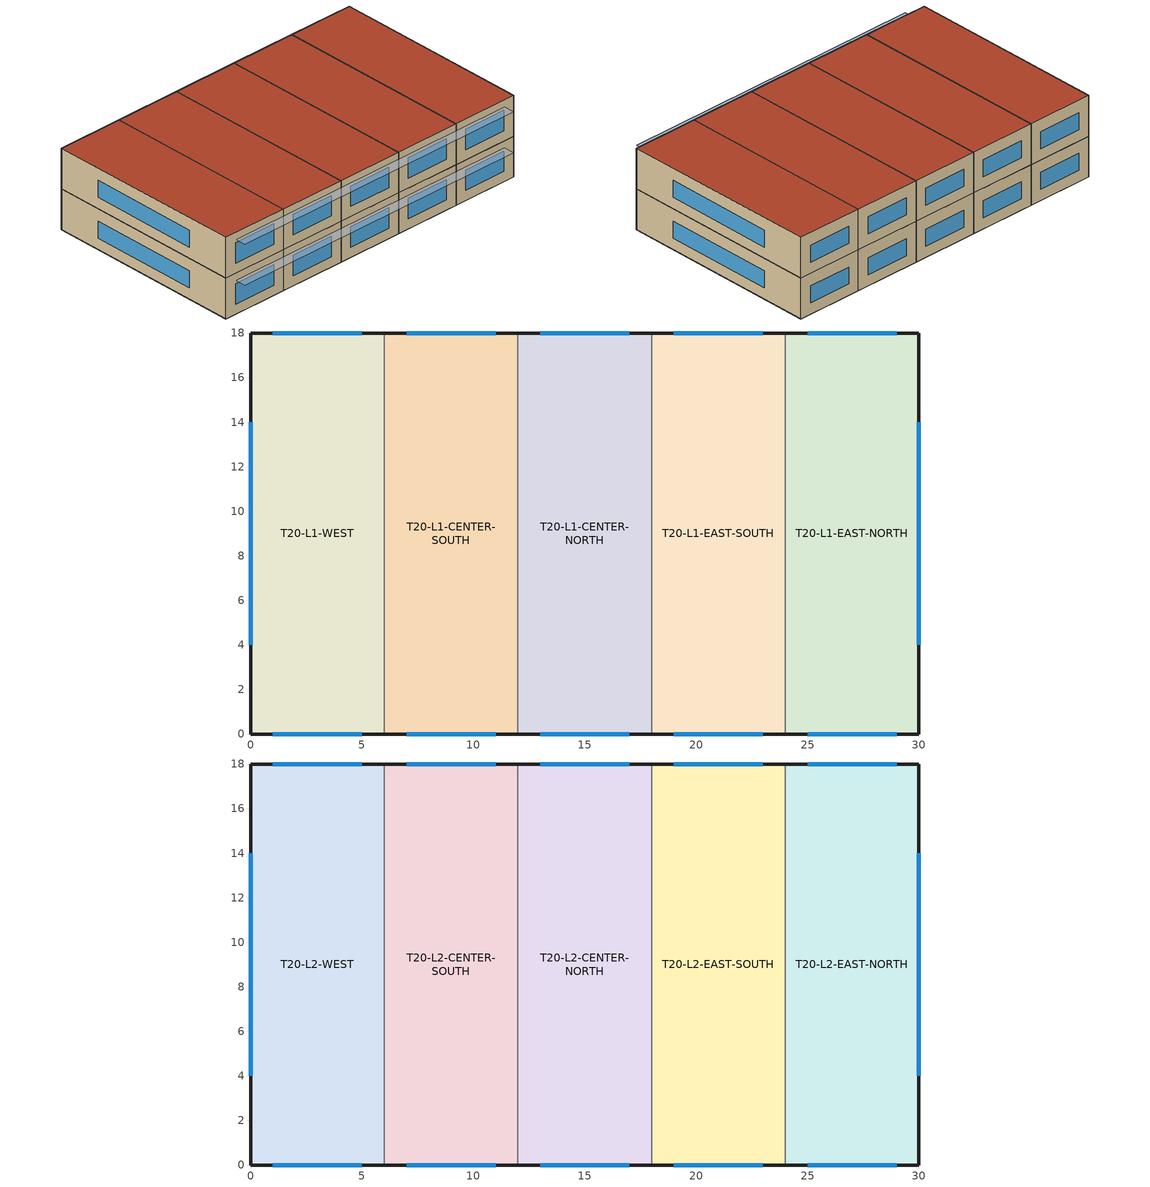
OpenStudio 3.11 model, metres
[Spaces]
T20-L1-WEST
 floor ground (TASK20 Campus Slab Construction): 0,0 6,0 6,18 0,18 z0
 wall outside (TASK20 Campus Wall Construction): 6,0 0,0 0,18 6,18 z0:3.6
 wall to T20-L1-CENTER-SOUTH (TASK20 Campus Wall Construction): 6,18 6,0 z0:3.6
 window (TASK20 Campus Glazing Construction): 1,0 5,0 z0.9:2.7; 5,18 1,18 / 0,14 0,4 z1:2.5
T20-L1-CENTER-SOUTH
 floor ground (TASK20 Campus Slab Construction): 6,0 12,0 12,18 6,18 z0
 wall outside (TASK20 Campus Wall Construction): 12,0 6,0 / 6,18 12,18 z0:3.6
 wall to T20-L1-CENTER-NORTH (TASK20 Campus Wall Construction): 12,18 12,0 z0:3.6
 window (TASK20 Campus Glazing Construction): 7,0 11,0 z0.9:2.7; 11,18 7,18 z1:2.5
T20-L1-CENTER-NORTH
 floor ground (TASK20 Campus Slab Construction): 12,0 18,0 18,18 12,18 z0
 wall outside (TASK20 Campus Wall Construction): 18,0 12,0 / 12,18 18,18 z0:3.6
 wall to T20-L1-EAST-SOUTH (TASK20 Campus Wall Construction): 18,18 18,0 z0:3.6
 window (TASK20 Campus Glazing Construction): 13,0 17,0 z0.9:2.7; 17,18 13,18 z1:2.5
T20-L1-EAST-SOUTH
 floor ground (TASK20 Campus Slab Construction): 18,0 24,0 24,18 18,18 z0
 wall outside (TASK20 Campus Wall Construction): 24,0 18,0 / 18,18 24,18 z0:3.6
 wall to T20-L1-EAST-NORTH (TASK20 Campus Wall Construction): 24,18 24,0 z0:3.6
 window (TASK20 Campus Glazing Construction): 19,0 23,0 z0.9:2.7; 23,18 19,18 z1:2.5
T20-L1-EAST-NORTH
 floor ground (TASK20 Campus Slab Construction): 24,0 30,0 30,18 24,18 z0
 wall outside (TASK20 Campus Wall Construction): 24,18 30,18 30,0 24,0 z0:3.6
 window (TASK20 Campus Glazing Construction): 25,0 29,0 z0.9:2.7; 29,18 25,18 / 30,4 30,14 z1:2.5
T20-L2-WEST
 floor to T20-L1-WEST (TASK20 Campus Slab Construction): 0,0 6,0 6,18 0,18 z3.6
 wall outside (TASK20 Campus Wall Construction): 6,0 0,0 0,18 6,18 z3.6:7.2
 wall to T20-L2-CENTER-SOUTH (TASK20 Campus Wall Construction): 6,18 6,0 z3.6:7.2
 window (TASK20 Campus Glazing Construction): 1,0 5,0 z4.5:6.3; 5,18 1,18 / 0,14 0,4 z4.6:6.1
 roof outside (TASK20 Campus Roof Construction): 0,18 6,18 6,0 0,0 z7.2
T20-L2-CENTER-SOUTH
 floor to T20-L1-CENTER-SOUTH (TASK20 Campus Slab Construction): 6,0 12,0 12,18 6,18 z3.6
 wall outside (TASK20 Campus Wall Construction): 12,0 6,0 / 6,18 12,18 z3.6:7.2
 wall to T20-L2-CENTER-NORTH (TASK20 Campus Wall Construction): 12,18 12,0 z3.6:7.2
 window (TASK20 Campus Glazing Construction): 7,0 11,0 z4.5:6.3; 11,18 7,18 z4.6:6.1
 roof outside (TASK20 Campus Roof Construction): 6,18 12,18 12,0 6,0 z7.2
T20-L2-CENTER-NORTH
 floor to T20-L1-CENTER-NORTH (TASK20 Campus Slab Construction): 12,0 18,0 18,18 12,18 z3.6
 wall outside (TASK20 Campus Wall Construction): 18,0 12,0 / 12,18 18,18 z3.6:7.2
 wall to T20-L2-EAST-SOUTH (TASK20 Campus Wall Construction): 18,18 18,0 z3.6:7.2
 window (TASK20 Campus Glazing Construction): 13,0 17,0 z4.5:6.3; 17,18 13,18 z4.6:6.1
 roof outside (TASK20 Campus Roof Construction): 12,18 18,18 18,0 12,0 z7.2
T20-L2-EAST-SOUTH
 floor to T20-L1-EAST-SOUTH (TASK20 Campus Slab Construction): 18,0 24,0 24,18 18,18 z3.6
 wall outside (TASK20 Campus Wall Construction): 24,0 18,0 / 18,18 24,18 z3.6:7.2
 wall to T20-L2-EAST-NORTH (TASK20 Campus Wall Construction): 24,18 24,0 z3.6:7.2
 window (TASK20 Campus Glazing Construction): 19,0 23,0 z4.5:6.3; 23,18 19,18 z4.6:6.1
 roof outside (TASK20 Campus Roof Construction): 18,18 24,18 24,0 18,0 z7.2
T20-L2-EAST-NORTH
 floor to T20-L1-EAST-NORTH (TASK20 Campus Slab Construction): 24,0 30,0 30,18 24,18 z3.6
 wall outside (TASK20 Campus Wall Construction): 24,18 30,18 30,0 24,0 z3.6:7.2
 window (TASK20 Campus Glazing Construction): 25,0 29,0 z4.5:6.3; 29,18 25,18 / 30,4 30,14 z4.6:6.1
 roof outside (TASK20 Campus Roof Construction): 24,18 30,18 30,0 24,0 z7.2
shading: 1,-1 29,-1 29,0 1,0 z3; 1,-1 29,-1 29,0 1,0 z6.6
[Building]
CLI Campus Capstone
[Construction]
TASK20 Campus Wall Construction: TASK20 Campus Board, TASK20 Campus Insulation
TASK20 Campus Roof Construction: TASK20 Campus Roof Deck, TASK20 Campus Roof Insulation
TASK20 Campus Slab Construction: TASK20 Campus Concrete
TASK20 Campus Glazing Construction: TASK20 Campus Glazing Construction Simple Glazing
[Material] Roughness=MediumSmooth
Name | Thickness {m} | Conductivity {W/m-K} | Density {kg/m3} | Specific Heat {J/kg-K}
TASK20 Campus Board | 0.013 | 0.16 | 800 | 1090
TASK20 Campus Insulation | 0.14 | 0.037 | 34 | 840
TASK20 Campus Roof Deck | 0.018 | 0.2 | 900 | 1200
TASK20 Campus Roof Insulation | 0.18 | 0.032 | 32 | 1400
TASK20 Campus Concrete | 0.16 | 1.45 | 2250 | 880
[WindowMaterial:SimpleGlazingSystem]
TASK20 Campus Glazing Construction Simple Glazing: U-Factor {W/m2-K}=1.35; Solar Heat Gain Coefficient=0.28; Visible Transmittance=0.5
[BuildingStory]
Name | Nominal Z Coordinate {m}
01_CAMPUS | 0
02_CAMPUS | 3.6
[ThermalZone] Use Ideal Air Loads=Yes
Name | Thermostat | Primary Daylighting Control | Fraction of Zone Controlled by Primary Daylighting Control | Illuminance Map
T20-L1-WEST Zone | T20-L1-WEST Zone Thermostat
T20-L1-CENTER-SOUTH Zone | T20-L1-CENTER-SOUTH Zone Thermostat | T20-L1-CENTER-SOUTH Daylighting Control | 1 | T20-L1-CENTER-SOUTH Illuminance Map
T20-L1-CENTER-NORTH Zone | T20-L1-CENTER-NORTH Zone Thermostat
T20-L1-EAST-SOUTH Zone | T20-L1-EAST-SOUTH Zone Thermostat | T20-L1-EAST-SOUTH Daylighting Control | 1 | T20-L1-EAST-SOUTH Illuminance Map
T20-L1-EAST-NORTH Zone | T20-L1-EAST-NORTH Zone Thermostat
T20-L2-WEST Zone | T20-L2-WEST Zone Thermostat
T20-L2-CENTER-SOUTH Zone | T20-L2-CENTER-SOUTH Zone Thermostat | T20-L2-CENTER-SOUTH Daylighting Control | 1 | T20-L2-CENTER-SOUTH Illuminance Map
T20-L2-CENTER-NORTH Zone | T20-L2-CENTER-NORTH Zone Thermostat
T20-L2-EAST-SOUTH Zone | T20-L2-EAST-SOUTH Zone Thermostat | T20-L2-EAST-SOUTH Daylighting Control | 1 | T20-L2-EAST-SOUTH Illuminance Map
T20-L2-EAST-NORTH Zone | T20-L2-EAST-NORTH Zone Thermostat
[Sizing:Zone] Zone Cooling Design Supply Air Temperature Input Method=SupplyAirTemperature; Zone Cooling Design Supply Air Temperature {C}=14; Zone Cooling Design Supply Air Temperature Difference {deltaC}=11.11; Zone Heating Design Supply Air Temperature Input Method=SupplyAirTemperature; Zone Heating Design Supply Air Temperature {C}=40; Zone Heating Design Supply Air Temperature Difference {deltaC}=11.11; Zone Cooling Design Supply Air Humidity Ratio {kg-H2O/kg-air}=0.0085; Zone Heating Design Supply Air Humidity Ratio {kg-H2O/kg-air}=0.008; Cooling Design Air Flow Method=DesignDay; Heating Design Air Flow Method=DesignDay; Account for Dedicated Outdoor Air System=No; Dedicated Outdoor Air System Control Strategy=NeutralSupplyAir; Dedicated Outdoor Air Low Setpoint Temperature for Design {C}=autosize; Dedicated Outdoor Air High Setpoint Temperature for Design {C}=autosize; Zone Load Sizing Method=Sensible Load Only No Latent Load; Zone Latent Cooling Design Supply Air Humidity Ratio Input Method=HumidityRatioDifference; Zone Cooling Design Supply Air Humidity Ratio Difference {kgWater/kgDryAir}=0.005; Zone Latent Heating Design Supply Air Humidity Ratio Input Method=HumidityRatioDifference; Zone Humidification Design Supply Air Humidity Ratio Difference {kgWater/kgDryAir}=0.005; Sizing Option=Coincident; Heating Coil Sizing Method=None; Maximum Heating Capacity To Cooling Load Sizing Ratio {W/W}=1
T20-L1-WEST Zone; T20-L1-CENTER-SOUTH Zone; T20-L1-CENTER-NORTH Zone; T20-L1-EAST-SOUTH Zone; T20-L1-EAST-NORTH Zone; T20-L2-WEST Zone; T20-L2-CENTER-SOUTH Zone; T20-L2-CENTER-NORTH Zone; T20-L2-EAST-SOUTH Zone; T20-L2-EAST-NORTH Zone
[Space] Part of Total Floor Area=Yes
Name | Space Type | Building Story | Thermal Zone | Design Specification Outdoor Air Object
T20-L1-WEST | TASK20 Office Type | 01_CAMPUS | T20-L1-WEST Zone | T20-L1-WEST Outdoor Air
T20-L1-CENTER-SOUTH | TASK20 Learning Type | 01_CAMPUS | T20-L1-CENTER-SOUTH Zone | T20-L1-CENTER-SOUTH Outdoor Air
T20-L1-CENTER-NORTH | TASK20 Office Type | 01_CAMPUS | T20-L1-CENTER-NORTH Zone | T20-L1-CENTER-NORTH Outdoor Air
T20-L1-EAST-SOUTH | TASK20 Lab Type | 01_CAMPUS | T20-L1-EAST-SOUTH Zone | T20-L1-EAST-SOUTH Outdoor Air
T20-L1-EAST-NORTH | TASK20 Support Type | 01_CAMPUS | T20-L1-EAST-NORTH Zone | T20-L1-EAST-NORTH Outdoor Air
T20-L2-WEST | TASK20 Office Type | 02_CAMPUS | T20-L2-WEST Zone | T20-L2-WEST Outdoor Air
T20-L2-CENTER-SOUTH | TASK20 Learning Type | 02_CAMPUS | T20-L2-CENTER-SOUTH Zone | T20-L2-CENTER-SOUTH Outdoor Air
T20-L2-CENTER-NORTH | TASK20 Office Type | 02_CAMPUS | T20-L2-CENTER-NORTH Zone | T20-L2-CENTER-NORTH Outdoor Air
T20-L2-EAST-SOUTH | TASK20 Lab Type | 02_CAMPUS | T20-L2-EAST-SOUTH Zone | T20-L2-EAST-SOUTH Outdoor Air
T20-L2-EAST-NORTH | TASK20 Support Type | 02_CAMPUS | T20-L2-EAST-NORTH Zone | T20-L2-EAST-NORTH Outdoor Air
[SpaceType]
TASK20 Office Type; TASK20 Learning Type; TASK20 Lab Type; TASK20 Support Type
[People:Definition] Number of People Calculation Method=People/Area; Fraction Radiant=0.3
Name | People per Space Floor Area {person/m2}
TASK20 Office Type People Definition | 0.045
TASK20 Learning Type People Definition | 0.055
TASK20 Lab Type People Definition | 0.03
TASK20 Support Type People Definition | 0.006
[People] Number of People Schedule=TASK20 Occupancy Ruleset; Clothing Insulation Calculation Method=ClothingInsulationSchedule; Multiplier=1
Name | People Definition | Space or SpaceType
TASK20 Office Type People | TASK20 Office Type People Definition | TASK20 Office Type
TASK20 Learning Type People | TASK20 Learning Type People Definition | TASK20 Learning Type
TASK20 Lab Type People | TASK20 Lab Type People Definition | TASK20 Lab Type
TASK20 Support Type People | TASK20 Support Type People Definition | TASK20 Support Type
[Lights:Definition] Design Level Calculation Method=Watts/Area
Name | Watts per Space Floor Area {W/m2}
TASK20 Office Type Lights Definition | 7.8
TASK20 Learning Type Lights Definition | 9.5
TASK20 Lab Type Lights Definition | 10.5
TASK20 Support Type Lights Definition | 4
[Lights] Schedule=TASK20 Lighting Schedule; Fraction Replaceable=1
Name | Lights Definition | Space or SpaceType
TASK20 Office Type Lights | TASK20 Office Type Lights Definition | TASK20 Office Type
TASK20 Learning Type Lights | TASK20 Learning Type Lights Definition | TASK20 Learning Type
TASK20 Lab Type Lights | TASK20 Lab Type Lights Definition | TASK20 Lab Type
TASK20 Support Type Lights | TASK20 Support Type Lights Definition | TASK20 Support Type
[ElectricEquipment:Definition] Design Level Calculation Method=Watts/Area
Name | Watts per Space Floor Area {W/m2}
TASK20 Office Type Equipment Definition | 9
TASK20 Learning Type Equipment Definition | 7
TASK20 Lab Type Equipment Definition | 20
TASK20 Support Type Equipment Definition | 2.5
[ElectricEquipment] Schedule=TASK20 Equipment Schedule
Name | Electric Equipment Definition | Space or SpaceType
TASK20 Office Type Equipment | TASK20 Office Type Equipment Definition | TASK20 Office Type
TASK20 Learning Type Equipment | TASK20 Learning Type Equipment Definition | TASK20 Learning Type
TASK20 Lab Type Equipment | TASK20 Lab Type Equipment Definition | TASK20 Lab Type
TASK20 Support Type Equipment | TASK20 Support Type Equipment Definition | TASK20 Support Type
[ThermostatSetpoint:DualSetpoint]
Name | Heating Setpoint Temperature Schedule | Cooling Setpoint Temperature Schedule
T20-L1-WEST Zone Thermostat | T20-L1-WEST Zone Heating Setpoint | T20-L1-WEST Zone Cooling Setpoint
T20-L1-CENTER-SOUTH Zone Thermostat | T20-L1-CENTER-SOUTH Zone Heating Setpoint | T20-L1-CENTER-SOUTH Zone Cooling Setpoint
T20-L1-CENTER-NORTH Zone Thermostat | T20-L1-CENTER-NORTH Zone Heating Setpoint | T20-L1-CENTER-NORTH Zone Cooling Setpoint
T20-L1-EAST-SOUTH Zone Thermostat | T20-L1-EAST-SOUTH Zone Heating Setpoint | T20-L1-EAST-SOUTH Zone Cooling Setpoint
T20-L1-EAST-NORTH Zone Thermostat | T20-L1-EAST-NORTH Zone Heating Setpoint | T20-L1-EAST-NORTH Zone Cooling Setpoint
T20-L2-WEST Zone Thermostat | T20-L2-WEST Zone Heating Setpoint | T20-L2-WEST Zone Cooling Setpoint
T20-L2-CENTER-SOUTH Zone Thermostat | T20-L2-CENTER-SOUTH Zone Heating Setpoint | T20-L2-CENTER-SOUTH Zone Cooling Setpoint
T20-L2-CENTER-NORTH Zone Thermostat | T20-L2-CENTER-NORTH Zone Heating Setpoint | T20-L2-CENTER-NORTH Zone Cooling Setpoint
T20-L2-EAST-SOUTH Zone Thermostat | T20-L2-EAST-SOUTH Zone Heating Setpoint | T20-L2-EAST-SOUTH Zone Cooling Setpoint
T20-L2-EAST-NORTH Zone Thermostat | T20-L2-EAST-NORTH Zone Heating Setpoint | T20-L2-EAST-NORTH Zone Cooling Setpoint
[SpaceInfiltration:DesignFlowRate] Schedule=TASK20 Infiltration Schedule; Design Flow Rate Calculation Method=Flow/ExteriorArea; Flow per Exterior Surface Area {m3/s-m2}=0.00021; Density Basis=Outdoor
Name | Space or SpaceType
T20-L2-EAST-SOUTH Infiltration | T20-L2-EAST-SOUTH
T20-L2-CENTER-NORTH Infiltration | T20-L2-CENTER-NORTH
T20-L2-WEST Infiltration | T20-L2-WEST
T20-L2-EAST-NORTH Infiltration | T20-L2-EAST-NORTH
T20-L1-EAST-SOUTH Infiltration | T20-L1-EAST-SOUTH
T20-L1-EAST-NORTH Infiltration | T20-L1-EAST-NORTH
T20-L1-CENTER-SOUTH Infiltration | T20-L1-CENTER-SOUTH
T20-L2-CENTER-SOUTH Infiltration | T20-L2-CENTER-SOUTH
T20-L1-CENTER-NORTH Infiltration | T20-L1-CENTER-NORTH
T20-L1-WEST Infiltration | T20-L1-WEST
[DesignSpecification:OutdoorAir] Outdoor Air Method=Sum; Outdoor Air Flow per Person {m3/s-person}=0.009; Outdoor Air Flow per Floor Area {m3/s-m2}=0.0007; Outdoor Air Flow Rate Fraction Schedule=TASK20 OA Schedule
T20-L2-EAST-SOUTH Outdoor Air; T20-L2-CENTER-NORTH Outdoor Air; T20-L2-WEST Outdoor Air; T20-L2-EAST-NORTH Outdoor Air; T20-L1-EAST-SOUTH Outdoor Air; T20-L1-EAST-NORTH Outdoor Air; T20-L1-CENTER-SOUTH Outdoor Air; T20-L2-CENTER-SOUTH Outdoor Air; T20-L1-CENTER-NORTH Outdoor Air; T20-L1-WEST Outdoor Air
[Daylighting:Control] Position Y-Coordinate {m}=4.5; Lighting Control Type=Continuous; Minimum Input Power Fraction for Continuous Dimming Control=0.2; Minimum Light Output Fraction for Continuous Dimming Control=0.3
Name | Space | Position X-Coordinate {m} | Position Z-Coordinate {m} | Illuminance Setpoint {lux}
T20-L1-CENTER-SOUTH Daylighting Control | T20-L1-CENTER-SOUTH | 9 | 0.8 | 500
T20-L1-EAST-SOUTH Daylighting Control | T20-L1-EAST-SOUTH | 21 | 0.8 | 500
T20-L2-CENTER-SOUTH Daylighting Control | T20-L2-CENTER-SOUTH | 9 | 4.4 | 450
T20-L2-EAST-SOUTH Daylighting Control | T20-L2-EAST-SOUTH | 21 | 4.4 | 450
[WaterUse:Equipment:Definition]
TASK20 Support Water Use Definition: Peak Flow Rate {m3/s}=0.00016; Target Temperature Schedule=TASK20 Water Target Temp
[WaterUse:Equipment]
TASK20 Support Water Use: Water Use Equipment Definition=TASK20 Support Water Use Definition; Space=T20-L1-EAST-NORTH; Flow Rate Fraction Schedule=TASK20 Water Flow Schedule
[Exterior:Lights:Definition]
TASK20 Campus Exterior Lights Definition: Design Level {W}=900
[Exterior:Lights]
TASK20 Campus Exterior Lights: Exterior Lights Definition=TASK20 Campus Exterior Lights Definition; Schedule=TASK20 Exterior Lighting Schedule; Control Option=ScheduleNameOnly
[ElectricLoadCenter:Inverter:PVWatts]
TASK20 PVWatts Inverter: DC to AC Size Ratio=1.2; Inverter Efficiency=0.96
[ElectricLoadCenter:Distribution]
TASK20 Campus PV Load Center: Generator Operation Scheme Type=Baseload; Electrical Buss Type=DirectCurrentWithInverter; Inverter=TASK20 PVWatts Inverter
[Generator:PVWatts]
TASK20 Upper Roof PVWatts: DC System Capacity {W}=30000; Module Type=Premium; Array Type=FixedOpenRack; System Losses=0.1; Surface=T20-L2-CENTER-NORTH Roof
[Schedule:Constant]
Name | Value
TASK20 Lighting Schedule | 0.82
TASK20 Equipment Schedule | 0.88
TASK20 OA Schedule; TASK20 Infiltration Schedule | 1
TASK20 Water Flow Schedule | 0.42
TASK20 Water Target Temp | 44
TASK20 Exterior Lighting Schedule | 0.6
T20-L1-WEST Zone Heating Setpoint; T20-L1-CENTER-SOUTH Zone Heating Setpoint; T20-L1-CENTER-NORTH Zone Heating Setpoint; T20-L1-EAST-SOUTH Zone Heating Setpoint; T20-L2-WEST Zone Heating Setpoint; T20-L2-CENTER-SOUTH Zone Heating Setpoint; T20-L2-CENTER-NORTH Zone Heating Setpoint; T20-L2-EAST-SOUTH Zone Heating Setpoint | 20
T20-L1-WEST Zone Cooling Setpoint; T20-L1-CENTER-SOUTH Zone Cooling Setpoint; T20-L1-CENTER-NORTH Zone Cooling Setpoint; T20-L1-EAST-SOUTH Zone Cooling Setpoint; T20-L2-WEST Zone Cooling Setpoint; T20-L2-CENTER-SOUTH Zone Cooling Setpoint; T20-L2-CENTER-NORTH Zone Cooling Setpoint; T20-L2-EAST-SOUTH Zone Cooling Setpoint | 25
T20-L1-EAST-NORTH Zone Heating Setpoint; T20-L2-EAST-NORTH Zone Heating Setpoint | 16
T20-L1-EAST-NORTH Zone Cooling Setpoint; T20-L2-EAST-NORTH Zone Cooling Setpoint | 30
[Schedule:Ruleset]
TASK20 Occupancy Ruleset: Default Day Schedule=Schedule Day 1
[Schedule:Day]
Schedule Day 1: 6, 0, 0.04, 8, 0, 0.78, 12, 0, 0.58, 13, 0, 0.86, 19, 0, 0.1, 24, 0, 0.04
Schedule Day 2: 8, 0, 0.04, 12, 0, 0.35, 17, 0, 0.18, 24, 0, 0.04
Schedule Day 3: 24, 0, 0.02
[Schedule:Rule] Schedule Ruleset=TASK20 Occupancy Ruleset; Apply Monday=No; Apply Tuesday=No; Apply Wednesday=No; Apply Thursday=No; Apply Friday=No
Name | Rule Order | Day Schedule | Apply Sunday | Apply Saturday
TASK20 Occupancy Saturday | 1 | Schedule Day 2 | No | Yes
TASK20 Occupancy Sunday | 0 | Schedule Day 3 | Yes | No
